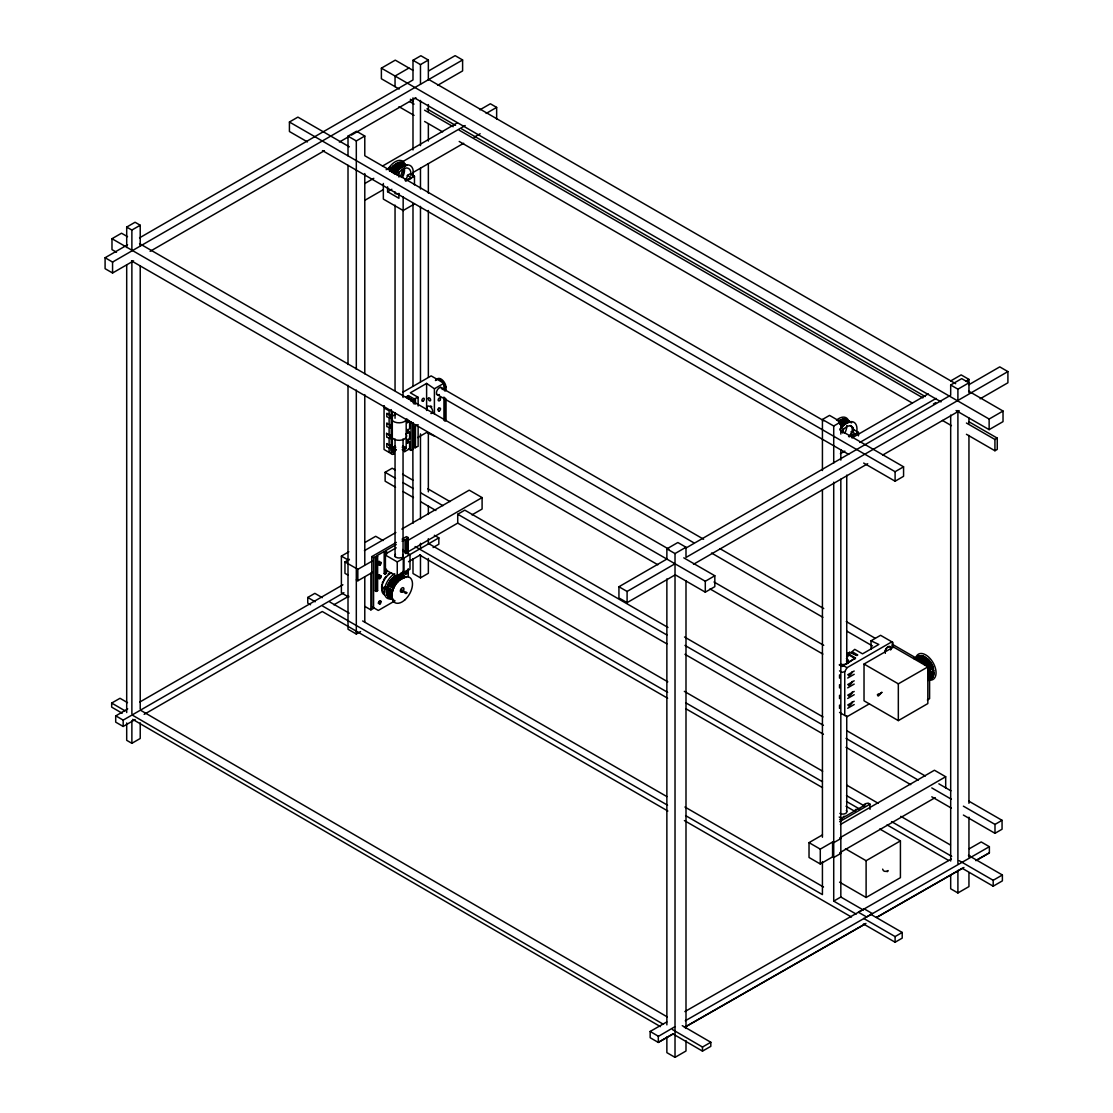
<?xml version="1.0" encoding="UTF-8"?>
<svg xmlns="http://www.w3.org/2000/svg" width="1113" height="1113" viewBox="0 0 1113 1113"><rect width="100%" height="100%" fill="white"/><g stroke="black" fill="none" stroke-linecap="round" stroke-linejoin="round"><path stroke-width="1.5" d="M928.576 676.384L933.918 673.421L933.932 672.377M392.319 597.931C389.147 592.06 398.579 587.316 387.658 585.716M916.556 657.616L916.069 658.409M932.764 677.33L932.444 676.12M391.859 578.802L395.894 575.477M398.204 580.791L398.148 581.556M928.548 674.77C940.29 672.391 928.172 655.933 921.773 656.072M392.903 577.73C388.228 582.433 383.818 591.017 388.423 597.055M385.14 589.111L384.597 587.511L383.081 587.386L384.597 589.932M926.169 657.727C928.938 660.44 921.787 663 919.477 659.856M933.39 673.588L933.348 676.203L929.355 678.415M928.799 660.232L929.772 661.442L925.71 663.682M387.074 595.052L387.463 593.786M393.432 588.304L387.797 585.382L388.423 583.935M393.626 588.248L393.738 587.01M394.252 576.576L393.418 577.73L398.788 580.847M399.4 580.443L399.553 579.636M929.884 679.292L931.915 678.29L931.678 677.274M917.724 659.578L923.15 655.974L916.736 658.701M387.282 592.756L386.712 593.632L391.999 596.805M391.122 598.224L390.482 597.138M930.871 663.056L929.995 661.734M406.857 592.77C404.256 590.252 409.681 597.918 401.181 589.487M395.63 575.63L394.767 576.757L400.151 579.873L404.464 577.397M928.409 673.574L933.737 670.429M379.06 561.175L378.657 564.486L379.923 565.223L380.827 562.19L379.032 563.234M379.436 575.477L379.032 578.802L381.203 576.506L379.06 574.656L381.203 576.506M379.032 602.05L378.657 603.302L379.923 604.039L380.827 601.006L378.156 603.009L379.923 604.039M402.767 551.617L402.767 549.53M392.486 590.224L395.838 583.49L400.944 578.69L385.418 569.786L385.418 555.081L386.475 554.455L386.475 551.199L385.585 550.685L396.2 544.549M390.426 598.112L389.522 597.152M386.503 592.255L386.503 590.961M389.425 170.985L392.833 166.338L397.271 163.11L403.003 166.338L405.675 165.656L400.012 162.387L398.76 162.581L404.367 165.865L397.411 163.055M395.087 174.254L389.717 170.47L395.379 173.739L398.83 169.273L403.003 166.338M438.8 407.901L437.868 409.445M395.644 584.77L389.55 581.89L390.426 580.583M916.806 657.185L918.364 657.06L918.35 655.919M917.961 659.091C929.912 650.618 921.133 663.835 916.611 658.673M389.453 597.764L388.298 596.944L388.715 596.011M840.148 428.783L843.835 424.804L847.995 422.606M933.292 676.328L931.998 678.22M403.351 578.217L403.685 577.536L398.301 574.545M920.395 660.913C931.901 653.721 922.023 659.856 918.211 659.341M403.532 577.035L402.795 575.212L400.096 574.294M932.903 675.007L933.348 676.203M386.754 588.93L387.074 587.511M846.534 663.904L855.466 657.936L842.068 666.478L839.244 664.851L840.51 664.294A5.802 3.353 0 0 0 845.463 664.155M844.753 715.422L844.753 671.64L847.021 667.703L891.847 641.825M401.974 574.725L401.195 575.435M919.421 656.127L921.926 655.599M396.492 172.014L390.83 168.745M387.171 587.163L387.714 585.855M393.251 165.934L398.927 169.19L393.306 165.879M842.611 425.903L839.745 424.29M390.037 169.955L395.825 173.044L390.12 169.816M390.399 580.68L395.741 583.643M928.033 667.494L931.998 665.101M394.545 164.807L399.831 168.369M396.785 171.611L391.233 168.216L396.882 171.499M854.2 671.014L847.689 674.77M854.2 674.283L847.689 678.04M854.2 680.822L847.689 684.578M854.2 684.078L847.689 687.848M854.2 691.437L847.689 695.194M854.2 694.707L847.689 698.463M854.2 701.246L847.689 705.002M854.2 704.515L847.689 708.271M392.291 594.787L386.531 592.158M388.59 583.602L389.355 582.21L394.642 585.382M396.785 583.226L390.649 580.276M379.032 576.715L380.827 575.671M838.52 421.271L840.983 419.824L846.743 423.037L841.025 419.782L840.176 420.199L845.838 423.469L840.148 420.227M396.506 163.486L402.141 166.769M391.178 597.444L390.649 598.154M401.097 167.423L395.95 163.806L401.654 167.061M402.934 575.324L402.002 575.838L402.169 574.823M843.028 425.5L840.259 423.803M387.171 595.274C388.854 594.565 388.451 600.018 392.972 599.142M388.228 596.025L391.846 598.669M843.946 424.735L838.256 421.479M397.939 581.918L391.999 578.802M397.911 162.86L398.76 162.581M840.691 419.963L842.304 419.337L848.635 422.453L842.903 419.198L848.496 422.481M393.64 165.559L399.358 168.786M917.557 656.489L918.253 655.974M844.391 424.387L839.216 420.784M402.586 571.47L403.991 572.75L410.001 569.272L410.001 554.566L402.6 550.281M928.312 678.262L933.668 675.16M839.703 420.477L845.365 423.747M397.55 170.651L391.957 167.312L397.647 170.553M399.261 162.498L405.09 165.74M842.972 419.184L845.963 419.448L851.682 422.745L844.864 419.17L850.582 422.439M400.666 167.715L395.087 164.39L400.777 167.632M847.146 422.87L841.971 419.434M387.241 595.302L392.541 598.363M399.177 89.04L381.383 78.773L381.383 68.157L395.268 60.144L413.048 70.411M307.452 141.921L289.422 131.515L289.422 122.013L297.894 117.115L349.343 146.819M139.542 237.848L412.993 79.955L412.993 60.283L420.867 55.733L428.352 60.046L428.352 79.746M126.701 247.503L126.701 227.08L135.063 222.252L140.224 225.243L140.224 245.667M116.489 252.22L111.982 249.618L111.982 238.711L121.512 233.215L127.536 236.679M408.93 68.032L395.045 76.046L395.045 86.661M126.701 227.08L131.877 230.057L140.224 225.243M412.993 60.283L420.477 64.596L428.352 60.046M133.602 260.859L112.566 273.005L105.095 268.678L105.095 257.743L127.564 244.777M428.658 70.926L455.134 55.65L462.605 59.963L462.605 70.912L437.618 85.339M105.095 257.743L112.566 262.07L462.605 59.963M348.007 155.834L348.007 136.134L356.48 131.251L364.786 136.036L364.786 155.737L823.815 420.756M150.116 251.329L324.356 150.728M339.368 142.061L348.383 136.857M351.388 135.118L415.97 97.833M348.007 136.134L356.313 140.934L364.786 136.036M382.496 166.06L457.415 122.806M479.884 109.825L490.374 103.773L496.648 107.391L496.648 119.174M386.169 169.677L390.413 167.228M364.786 183.52L373.787 178.317M402.252 161.886L465.178 125.56M486.158 113.443L496.648 107.391M405.118 179.916A4.007 2.309 -60 0 0 407.4 175.395L410.224 173.753L414.467 176.216L414.467 184.897M364.786 200.34L382.775 189.961M412.742 172.668L463.676 143.257M474.166 137.191L480.162 133.741M405.271 180.709L410.934 177.44L407.4 175.395M387.588 186.831L387.588 191.728L391.832 189.28M405.981 181.113L414.467 176.216M383.345 183.464L383.345 199.088L403.156 210.524L414.467 203.985M402.767 392.277L431.162 375.888L443.948 383.275L443.948 390.176M434.404 414.119L434.404 388.771L426.613 383.415L410.335 392.819L418.126 397.313L418.126 405.995M413.034 402.823L413.034 400.207L407.511 397.021L406.454 397.633L406.454 396.701L408.388 395.574L414.092 398.857L418.126 397.313M411.045 401.39L412.812 400.374L413.034 401.195M434.404 388.771L443.934 383.262M435.447 380.563A7.012 4.049 60 0 1 440.025 379.672A7.012 4.049 60 0 1 444.588 385.849L444.908 387.797L446.035 387.227L446.035 390.566M444.908 387.797L446.035 387.227M406.885 422.008A9.502 5.495 0 0 1 407.483 422.592L409.626 421.41L409.626 428.769L407.511 429.994C404.77 434.334 410.655 433.11 409.361 431.649A12.507 7.221 0 0 0 407.288 430.3M412.812 422.55L412.993 523.319M413.034 423.135L413.034 424.067M413.034 424.763L413.034 425.709M413.034 426.39L413.034 427.336M418.126 426.349L418.126 446.327L414.092 447.885L414.092 426.237L418.126 424.679M413.034 428.032L413.034 428.964M413.034 429.66L413.034 430.606M413.034 431.301L413.034 432.234M413.034 432.929L413.034 433.875M413.034 434.571L413.034 435.503M413.034 436.199L413.034 437.145M407.288 440.094A12.507 7.221 0 0 1 409.361 441.458L409.932 442.014L407.511 443.057L407.511 439.788L409.932 438.745L409.361 438.188M413.034 437.84L413.034 438.772M392.847 451.127L395.825 449.402M413.034 439.468L413.034 440.414M395.365 446.063A7.749 4.48 0 0 0 392.179 452.115L396.214 450M417.737 437.562L426.613 432.442L434.404 436.087M413.034 441.11L413.034 442.042M395.797 447.217A5.802 3.353 0 0 0 393.654 451.294L393.752 453.867L392.694 454.48L384.055 449.485L384.055 405.716L384.764 408.332L389.119 410.85L389.119 414.871L390.927 414.871L390.927 418.14L386.795 416.805L386.795 413.535L389.119 414.871M413.034 442.737L413.034 443.684M409.626 441.833L409.626 448.789L404.645 451.655L404.645 449.207L406.189 448.316L406.189 419.42M413.034 444.365L413.034 445.311M413.034 446.007L413.034 446.939M413.034 447.635L413.034 448.581M408.457 448.915L411.045 450.417L413.034 449.276M395.574 487.23L385.126 481.192L385.126 472.302L392.193 468.225L395.157 469.936M348.759 597.111L341.385 592.853L341.385 556.097L348.842 551.784M365.245 542.309L375.693 536.285L383.067 540.542M348.007 575.115L344.96 573.348L344.96 561.912L349.44 559.31M364.41 550.671L395.852 532.515M401.849 529.065L469.213 490.165L482.096 497.594L482.096 509.044L471.995 514.86M394.6 601.048L378.309 610.439L371.798 606.682L371.798 556.611L396.353 542.421M402.127 539.095L406.468 536.591L408.234 537.607L408.234 554.872M371.798 556.611L373.565 557.627L377.627 556.305L377.627 590.613L376.208 591.434L375.331 590.92L375.331 556.611M386.475 551.199L384.18 551.505L376.751 555.79L377.627 556.305M402.071 541.168L407.344 539.137L407.344 552.869M408.234 537.607L406.468 538.636L407.344 539.137M310.569 604.749L307.745 603.121L307.745 597.458L314.854 593.354L322.311 597.667M344.96 561.912L357.829 569.341L372.799 560.702M407.233 540.821L482.096 497.594M396.2 547.819L385.585 553.954L386.475 554.455M666.91 643.884L457.721 523.11L457.721 514.22L464.789 510.144L667.967 627.44M115.696 715.951L127.717 708.87M139.779 702.053L342.901 584.77M356.313 579.901L357.829 580.777L372.744 572.179M408.527 551.519L457.721 523.11M135.16 719.541L123.181 726.455L115.696 722.142L115.696 715.798L123.181 720.125L343.903 592.686M397.258 561.912L403.282 558.448L403.282 573.153L397.258 576.617L397.258 561.912L385.418 555.081M403.991 572.75L403.991 558.03L438.842 537.871L434.348 535.283M385.418 569.786L386.475 569.174L386.475 573.251L385.056 574.071L384.18 573.557L384.18 551.505M384.18 573.557L386.475 573.251M144.147 714.365L322.283 611.51L667.856 811.015M333.872 604.818L348.8 596.192M408.527 561.717L420.477 554.817L420.477 577.842L412.993 573.515L412.993 558.726M433.096 547.54L438.842 544.215L438.842 537.871M375.331 590.92L377.627 590.613M405.049 573.765L407.344 573.459L407.344 570.023M383.081 588.387L385.863 586.774M126.701 722.963L126.701 740.326L131.877 743.303L140.224 738.476L140.224 722.852M420.477 577.842L428.352 573.292L428.352 558.489M364.981 606.488L370.879 609.882L373.857 608.171M348.007 385.293L348.007 629.221L356.313 634.02L360.556 631.572M822.424 470.521L822.424 419.49L829.533 415.386L840.83 421.91L840.83 434.07M822.424 419.49L833.72 426.015L840.83 421.91M848.551 436.463A4.007 2.309 -60 0 0 851.375 431.566L854.214 429.924L858.457 432.387L858.457 435.851M849.261 436.88L854.923 433.611L851.375 431.566M851.375 436.463L858.457 432.387M851.96 437.938L928.256 393.891M950.683 380.938L961.159 374.886L968.992 379.422L968.95 392.68M675.021 574.962L627.092 602.634L618.939 597.931L618.939 586.746L666.868 559.074L666.868 548.862L677.845 542.518L685.998 547.234L685.998 557.446L1007.905 371.589L1007.905 382.775L980.108 398.816M950.683 385.001L961.729 378.629L968.95 382.802L957.903 389.174L950.683 385.001L950.683 395.212L685.344 548.403M840.357 453.687L844.85 451.099M859.806 442.459L936.089 398.412M966.001 381.147L968.992 379.422M933.445 403.977L935.769 402.628M666.868 548.862L675.021 553.564L685.998 547.234M969.033 384.625L999.766 366.873L1007.905 371.589M618.939 586.746L627.092 591.448L675.021 563.776M693.496 564.291L867.709 463.718M882.72 455.05L959.309 410.822M111.982 238.711L705.294 581.264L714.824 575.755L714.824 586.662L705.294 592.158L675.021 574.684M289.422 122.013L895.102 471.703L903.575 466.806L903.575 476.308L895.102 481.206L863.66 463.05M381.383 68.157L989.137 419.045L1003.022 411.031L968.616 391.136M956.067 410.558L989.137 429.646L1003.022 421.632L1003.022 411.031M966.432 423.023L994.925 439.468L997.262 438.132L997.262 449.402L994.925 450.751L966.432 434.293M847.675 656.823L847.675 653.442L849.664 652.288L856.871 655.474L857.761 654.973L852.071 651.675L854.756 649.352L862.533 653.846L878.811 644.455L871.034 640.81L871.034 649.255M871.034 640.81L880.564 635.3L892.96 642.465L892.96 647.627M846.603 656.503L849.094 655.07L855.466 658.743M891.583 645.902L927.825 666.826L927.825 703.583L898.33 720.612L864.022 700.814L864.022 664.044L893.516 647.015M914.246 658.34L918.754 656.225M913.982 658.701L919.978 656.141M915.164 658.562L920.562 656.086M915.526 658.562L921.133 656.1M916.43 658.673L921.745 655.613M921.091 661.72L920.924 660.885L926.253 657.936M922.329 662.847L927.519 658.882M923.178 662.986L928.562 659.967L927.574 658.979M924.875 662.625L928.854 660.329M924.486 664.892L926.253 663.877L929.592 669.65L929.592 698.714L927.366 699.994M926.044 664.141L930.023 661.845M926.809 665.282L930.788 662.986M927.115 665.769L931.094 663.473L931.831 664.767M877.406 694.804C880.188 691.716 874.79 700.8 881.788 692.272M877.489 694.999L881.872 692.481M864.022 664.044L898.33 683.841L931.762 664.684M928.576 668.746L932.624 666.534M928.785 669.261L932.764 666.965L933.25 668.329M869.434 703.792L847.021 716.73L839.536 712.417M927.825 670.666L929.592 669.65M929.202 670.527L933.181 668.231M929.355 671.056C934.656 664.864 934.67 673.115 928.312 673.059M928.576 675.257L933.431 672.099L933.807 673.226M928.548 676.829L933.863 673.768M928.409 677.859L933.737 674.895M929.202 678.763L932.722 676.12M928.785 679.528L932.764 677.233M928.576 679.82L932.624 677.511M929.105 679.89L932.012 678.137M928.145 680.474L931.094 678.805M839.717 819.613L844.183 817.039L843.292 816.525L845.588 816.219L856.203 810.097L855.327 809.582L857.622 809.276L865.051 804.991L864.161 804.476L865.58 803.656L868.237 803.141L870.004 804.17L870.004 809.346M839.661 821.686L870.004 804.17M935.24 797.604L839.703 852.767L840.83 853.421L833.72 857.525L832.58 856.871L820.281 863.98L809.026 857.483L809.026 842.638L822.465 834.889M840.385 824.538L934.433 770.238L945.688 776.735L945.688 788.268M809.026 842.638L820.281 849.136L832.58 842.026L833.72 842.68L840.83 838.576L839.703 837.922L945.688 776.735M845.463 848.788L866.109 860.711L900.417 840.899L900.417 877.67L866.109 897.481L839.564 882.15M833.72 482.166L833.72 901.127L840.83 897.022L863.285 909.989M963.385 806.16L994.994 824.413L1002.062 820.323L1002.062 829.213L994.994 833.303L963.385 815.05M950.683 874.901L950.683 888.786L957.903 892.96L968.95 886.588L968.95 872.703M666.868 1037.024L666.868 1052.648L675.021 1057.35L685.998 1051.006L685.998 1040.599M863.66 918.42L895.102 936.576L902.212 932.457L902.212 938.12L895.102 942.224L863.493 923.971M959.211 860.683L993.186 880.3L1002.382 874.985L1002.382 880.87L993.186 886.185L962.23 868.307L876.474 917.404M122.18 713.238L111.676 707.131L111.676 703.054L120.009 698.282L127.508 702.651M682.269 1025.657L710.817 1042.269L710.817 1046.345L702.484 1051.117L673.087 1033.991L658.312 1042.45L650.159 1037.706L650.159 1031.459L666.757 1021.957M684.871 1011.592L951.295 859.055M969.27 848.774L981.207 841.943L989.374 846.687L989.374 852.934L975.934 860.613M658.312 1036.412L674.798 1026.77M685.288 1020.774L989.374 846.687M658.312 1042.297L673.365 1033.671M685.399 1026.784L865.942 923.428M975.934 860.46L989.374 852.767M684.425 1027.508L864.759 924.263M876.78 917.376L963.941 867.486M672.433 1029.553L702.484 1047.041L710.817 1042.269M394.517 586.509L388.66 583.532M393.752 165.447L399.414 168.717M931.957 665.254L932.555 666.45M400.068 162.387L406.162 165.642M400.499 162.373L404.089 164.154M849.302 422.384L843.612 419.1L850.207 422.384M392.11 597.111L387.268 593.786M400.137 575.198L400.875 574.378L406.106 577.466M405.522 165.684L404.868 165.767M392.333 595.497L386.559 592.603M431.774 406.829L430.703 405.911M401.278 162.456L405.925 164.988M844.753 671.64L842.124 672.349L839.536 670.861M919.324 655.585L918.517 655.905M386.684 589.264L386.559 590.544L391.873 593.605M933.64 670.513L933.863 671.709M846.061 419.504L850.638 422.133M392.36 592.394L386.781 589.361M386.531 591.031L392.291 594.008M389.119 424.679L390.927 424.679L390.927 427.949L386.795 426.613L386.795 423.343L389.119 424.679L389.119 418.14M386.795 433.959L390.927 435.308L390.927 438.564L386.795 437.228L386.559 433.124M389.119 445.103L390.927 445.103L390.927 448.372L386.795 447.036L386.795 443.767L389.119 445.103L389.119 438.564M931.025 677.761L931.831 678.36M844.071 419.086L849.775 422.356M402.391 162.79L406.982 165.406M390.733 580.221L391.623 579.066L396.882 582.238M887.103 871.771C890.831 868.237 883.986 874.442 882.637 869.142M387.087 587.594L392.778 590.753M846.993 420.074L848.05 421.257M841.525 419.587L847.202 422.857M428.783 79.496L955.65 383.679M414.94 98.139L941.042 401.876M410.363 99.28L413.382 101.019M426.919 108.837L455.523 125.352M461.547 128.83L925.237 396.548M968.769 421.674L997.262 438.132M409.542 101.506L414.05 104.107M424.596 110.187L453.2 126.701M459.21 130.179L922.9 397.884M398.997 106.695L414.05 115.376M424.596 121.47L442.654 131.891M459.21 141.462L912.368 403.087M942.433 420.45L951.434 425.639M394.572 164.766L400.235 168.035M390.774 168.828L396.437 172.098M840.371 430.314L903.575 466.806M322.478 150.603L848.69 454.41M387.588 191.728L398.913 198.267L398.913 193.37M891.861 644.01L926.253 663.877M440.456 387.282L703.611 539.221M720.028 548.695L823.731 608.561M846.283 621.583L874.957 638.139M436.463 394.211L693.608 542.671M711.513 553.022L822.869 617.298M846.784 631.113L872.467 645.943M406.454 396.701L412.812 400.374M411.643 400.11L407.511 397.021M139.556 243.622L668.885 549.224M683.785 557.836L714.824 575.755M847.675 653.442L855.466 657.936M714.017 581.988L823.731 645.331M842.778 665.254L847.021 667.703M710.011 588.916L822.869 654.068M131.529 260.901L657.853 564.778M839.536 674.881L839.536 678.151M839.536 684.69L839.536 687.959M839.536 695.305L839.536 698.574M839.536 705.113L839.536 708.383M402.572 474.208L412.937 480.204M427.754 488.76L449.972 501.587M684.523 636.998L822.966 716.925M847.049 730.838L925.306 776.011M938.857 783.83L950.892 790.787M968.95 801.207L1002.062 820.323M385.126 472.302L395.491 478.298M402.906 482.569L413.271 488.565M420.686 492.836L442.904 505.664M457.721 514.22L666.91 634.994M684.968 645.415L823.425 725.356M846.005 738.392L918.239 780.102M931.79 787.921L951.351 799.217M403.045 491.543L413.493 497.567M420.951 501.88L435.879 510.505M684.968 654.305L823.425 734.246M846.005 747.282L910.712 784.637M931.79 796.811L951.351 808.108M667.8 681.824L428.783 543.673M684.342 691.368L822.646 771.212M846.687 785.096L878.254 803.322M900.807 816.344L950.419 844.99M968.449 855.396L1002.382 874.985M415.121 546.553L667.633 692.342M685.664 702.748L822.437 781.716M846.492 795.6L864.523 806.021M891.583 821.631L951.698 856.342M419.629 555.039L667.633 698.227M685.664 708.633L822.437 787.601M846.492 801.485L860.015 809.29M887.075 824.914L948.693 860.502M846.019 806.243L854.895 811.377M879.771 828.99L900.417 840.899M403.991 558.03L402.586 556.764A4.104 2.365 0 0 0 402.586 554.399M403.282 558.448L401.083 557.641A4.104 2.365 0 0 1 396.131 557.265A4.104 2.365 0 0 1 395.477 554.399M839.202 817.025L842.165 818.737M406.468 572.945L407.344 573.459M379.436 561.995L381.203 563.025M401.139 574.475L406.175 577.188M399.957 574.336L405.257 577.397M399.595 574.336L404.895 577.41M380.827 564.277L379.06 563.248L378.156 564.208L379.923 565.223M400.012 575.226L403.991 578.176M397.341 574.837L402.656 578.217M398.273 575.769C405.855 578.454 400.819 580.958 397.299 576.242M394.183 576.659L399.497 579.72M392.847 577.828L398.148 580.889M380.827 577.758L379.06 576.729L378.156 577.689L379.923 578.704M401.083 589.681L406.774 592.965M341.385 556.097L348.759 560.354M388.409 584.033L393.724 587.108M387.241 587.08L392.541 590.14M386.795 588.833L392.11 591.907M387.087 594.954L392.402 598.015M388.409 596.985L394.934 600.853M381.203 601.827L379.436 600.811L379.06 602.063L380.827 603.079M329.768 601.966L349.162 613.166M362.657 620.957L666.868 796.588M684.94 807.022L823.509 887.019M870.769 914.316L902.212 932.457M307.745 597.458L315.202 601.771M322.659 606.07L667.55 805.2M685.594 815.606L822.424 894.602L822.424 861.587M833.72 901.127L856.175 914.093M684.398 820.573L851.459 917.029M968.741 855.354L971.454 857.135M141.003 710.511L667.257 1016.92M111.676 703.054L125.171 710.915M132.67 715.283L663.418 1024.308M132.67 719.346L660.426 1026.631M650.159 1031.459L658.312 1036.217L658.312 1042.45M846.437 419.712L847.035 420.088M933.64 674.701L933.139 673.908M922.079 661.832L923.067 662.805M409.932 421.59L409.361 421.034A12.507 7.221 0 0 0 408.401 420.311M390.927 418.14L390.552 417.778A9.502 5.495 0 0 1 389.633 414.426M390.927 427.949L390.552 427.587A9.502 5.495 0 0 1 389.522 424.916M390.927 438.564L390.552 438.202A9.502 5.495 0 0 1 389.633 434.849M390.927 448.372L390.552 448.01A9.502 5.495 0 0 1 389.633 444.657M393.752 453.867L393.654 453.742A5.802 3.353 0 0 1 393.459 453.436M407.483 419.323L407.511 422.634M407.511 429.994L407.483 429.952A9.502 5.495 0 0 0 406.885 429.354M407.483 439.76L407.511 439.788A9.502 5.495 0 0 0 406.885 439.162M407.511 443.057L407.483 443.03A9.502 5.495 0 0 0 406.885 442.431M917.154 659.494L916.82 658.757M403.796 576.27L404.269 577.063M404.645 449.207L404.576 449.04A5.802 3.353 0 0 0 402.238 447.217M404.645 451.655L404.576 451.488A5.802 3.353 0 0 0 402.238 449.68M445.965 387.185L445.659 385.237A7.012 4.049 60 0 0 441.082 379.06A7.012 4.049 60 0 0 436.505 379.95M994.925 439.468L994.925 450.751M994.994 824.413L994.994 833.303M993.186 880.3L993.186 886.185M989.137 419.045L989.137 429.646M968.95 418.085L968.95 423.288M968.95 435.433L968.95 803.294M968.95 817.179L968.95 857.093M957.903 389.174L957.903 400.694M957.903 410.572L957.903 863.465M957.903 870.408L957.903 892.96M950.683 415.079L950.683 861.031M898.33 683.841L898.33 720.612M895.102 471.703L895.102 481.206M895.102 936.576L895.102 942.224M866.109 860.711L866.109 897.481M856.871 655.474L851.362 652.288M849.664 652.288L849.442 654.054M846.743 475.126L846.743 662.332M846.743 715.868L846.743 811.28M842.889 428.296L842.889 433.194M840.83 449.694L840.83 460.114M840.83 479.202L840.83 897.022M833.72 426.015L833.72 463.091M832.58 842.026L832.58 856.871M822.424 489.637L822.424 837.254M820.281 849.136L820.281 863.98M705.294 581.264L705.294 592.158M702.484 1047.041L702.484 1051.117M685.998 580.777L685.998 1028.454M675.021 553.564L675.021 1057.35M666.868 578.941L666.868 1024.878M627.092 591.448L627.092 602.634M446.035 398.927L446.035 420.658M444.977 387.839L444.977 391.192M444.977 397.87L444.977 421.271M443.948 397.063L443.948 420.422M428.352 104.58L428.352 111.537M428.352 123.682L428.352 141.045M428.352 163.625L428.352 193.147M428.352 210.51L428.352 377.224M428.352 432.79L428.352 491.835M428.352 505.733L428.352 514.415M428.352 538.72L428.352 543.937M426.613 383.415L426.613 410.46M420.477 64.596L420.477 84.296M420.477 100.448L420.477 145.594M420.477 168.174L420.477 189.015M420.477 206.378L420.477 381.773M420.477 433.861L420.477 518.95M420.477 543.269L420.477 548.472M415.441 398.857L415.441 404.075M415.441 426.237L415.441 447.885M414.092 398.857L414.092 404.075M412.993 97.861L412.993 149.963M412.993 172.529L412.993 176.007M412.993 203.79L412.993 386.128M411.045 421.674L411.045 450.417M409.626 432.039L409.626 438.564M408.388 395.574L408.388 399.052M408.234 568.687L408.234 577.327M405.939 539.958L405.939 553.69M405.939 570.844L405.939 574.28M405.049 539.443L405.049 553.175M403.156 196.639L403.156 210.524M403.045 210.301L403.045 397.494M403.045 438.925L403.045 556.695M398.913 172.125L398.913 177.023M395.045 205.098L395.045 390.566M395.045 412.937L395.045 418.279M395.045 438.925L395.045 556.695M392.305 411.462L392.305 452.254M391.233 409.626L391.233 453.631M389.119 427.949L389.119 435.308M389.119 448.372L389.119 452.407M385.056 552.006L385.056 574.071M376.208 557.112L376.208 591.434M373.565 557.627L373.565 607.698M370.879 573.125L370.879 609.882M364.786 173.545L364.786 373.801M364.786 394.614L364.786 564.611M364.786 576.701L364.786 622.362M357.829 569.341L357.829 580.777M356.313 140.934L356.313 369.307M356.313 390.079L356.313 634.02M348.007 165.336L348.007 364.508M140.224 266.285L140.224 708.967M131.877 230.057L131.877 250.495M131.877 260.706L131.877 713.795M131.877 720.737L131.877 743.303M126.701 264.657L126.701 712.543M123.181 720.125L123.181 726.455M112.566 262.07L112.566 273.005M846.311 810.542A4.104 2.365 0 0 1 845.254 813.603A4.104 2.365 0 0 1 839.856 813.394M836.545 420.144A14.622 8.445 -60 0 1 849.01 422.37M846.798 425.542A11.255 6.497 -60 0 1 844.767 433.194M853.059 428.004A11.255 6.497 -60 0 1 853.128 428.602M853.128 430.522A11.255 6.497 -60 0 1 853.059 431.204M850.221 425.472A10.003 5.774 -60 0 1 852.294 430.049M852.043 432.303A10.003 5.774 -60 0 1 851.348 434.682M839.884 429.785A14.622 8.445 -60 0 1 852.127 421.66A14.622 8.445 -60 0 1 856.62 432.275M841.623 432.053A10.003 5.774 -60 0 1 849.33 425.834A10.003 5.774 -60 0 1 853.699 430.87M854.923 433.611A4.007 2.309 -60 0 1 854.867 434.279M401.153 572.597A14.622 8.445 -60 0 1 404.784 577.174M392.402 598.627A14.622 8.445 -60 0 1 384.43 590.252A14.622 8.445 -60 0 1 394.698 573.71M384.305 592.325A11.005 6.358 -60 0 1 381.926 584.367M382.316 582.948A11.005 6.358 -60 0 1 382.844 581.515M383.512 580.096A11.005 6.358 -60 0 1 386.169 576.284M388.284 574.336A11.005 6.358 -60 0 1 391.595 572.694M384.388 594.829A13.008 7.513 -60 0 1 382.399 584.408A13.008 7.513 -60 0 1 390.9 572.945M395.644 174.018A14.622 8.445 -60 0 1 408.457 164.947A14.622 8.445 -60 0 1 412.714 176.536M397.035 175.492A11.255 6.497 -60 0 1 406.44 167.952A11.255 6.497 -60 0 1 410.794 175.298M404.158 167.34A11.255 6.497 -60 0 1 402.503 177.287M403.421 168.494A10.003 5.774 -60 0 1 401.584 177.44M387.853 169.524A14.622 8.445 -60 0 1 398.037 160.606A14.622 8.445 -60 0 1 405.243 165.267M402.238 169.649A10.003 5.774 -60 0 1 400.165 176.633M410.934 177.44A4.007 2.309 -60 0 1 410.725 178.817M398.913 194.079A4.049 2.337 0 0 1 397.355 193.899L395.018 193.579L395.157 192.632A4.049 2.337 0 0 1 394.851 191.728M406.621 419.058A7.666 4.424 0 0 1 394.614 422.022A7.666 4.424 0 0 1 395.491 414.495M405.828 433.847A7.666 4.424 0 0 1 402.169 439.941A7.666 4.424 0 0 1 391.873 437.437M427.128 409.501A4.076 2.351 60 0 1 428.7 406.05A4.076 2.351 60 0 1 432.47 410.029A4.076 2.351 60 0 1 430.898 413.493M439.357 394.531A4.104 2.365 -60 0 1 436.449 392.861A4.104 2.365 -60 0 1 439.357 387.825A4.104 2.365 -60 0 1 442.251 389.508M386.67 444.379A12.507 7.221 0 0 1 387.004 443.503M386.67 434.585A12.507 7.221 0 0 1 387.004 433.694M386.67 414.161A12.507 7.221 0 0 1 387.004 413.271M386.67 423.956A12.507 7.221 0 0 1 387.004 423.079M406.885 432.623A9.502 5.495 0 0 1 407.483 433.221M393.459 451.488A5.802 3.353 0 0 1 395.797 449.68M402.669 446.063A7.749 4.48 0 0 1 406.189 448.302M914.149 657.769A14.622 8.445 60 0 1 921.703 661.804M922.065 662.165A14.622 8.445 60 0 1 922.774 662.931M915.637 658.34A14.622 8.445 60 0 1 932.75 662.124A14.622 8.445 60 0 1 928.771 679.987M885.238 652.816A4.007 2.309 -60 0 1 887.84 647.029A4.007 2.309 -60 0 1 890.664 649.477M885.336 652.997A4.104 2.365 -60 0 1 888.007 646.82A4.104 2.365 -60 0 1 890.692 649.909M852.224 671.584A9.502 5.495 0 0 1 848.551 675.744M852.224 701.816A9.502 5.495 0 0 1 848.551 705.976M852.224 692.008A9.502 5.495 0 0 1 848.551 696.182M852.224 681.393A9.502 5.495 0 0 1 848.551 685.552M847.842 662.778A5.802 3.353 0 0 0 848.092 659.912L847.842 659.619A5.802 3.353 0 0 0 846.409 658.604M847.55 663.056A5.802 3.353 0 0 1 845.95 663.988M846.409 661.066A5.802 3.353 0 0 1 848.273 662.68M392.444 166.741L398.106 170.039L392.444 166.741M864.231 908.876L858.415 912.243L866.637 916.987L872.453 913.62L864.231 908.876M404.812 599.935A14.622 8.445 -60 0 0 409.445 577.271A14.622 8.445 -60 0 0 392.138 592.617A14.622 8.445 -60 0 0 404.812 599.935M402.322 591.879A2.518 1.447 -60 0 0 403.574 587.901A2.518 1.447 -60 0 0 400.513 590.043A2.518 1.447 -60 0 0 402.322 591.879M423.385 400.917A1.697 0.988 -60 0 0 423.928 398.287A1.697 0.988 -60 0 0 421.91 400.068A1.697 0.988 -60 0 0 423.385 400.917M428.255 398.482A1.697 0.988 60 0 0 429.91 400.903A1.697 0.988 60 0 0 430.175 398.677A1.697 0.988 60 0 0 428.255 398.482M439.663 400.513A1.697 0.988 -60 0 0 440.205 397.884A1.697 0.988 -60 0 0 438.188 399.664A1.697 0.988 -60 0 0 439.663 400.513M439.204 410.989A1.656 0.96 -60 0 0 440.428 408.429A1.656 0.96 -60 0 0 438.425 409.278A1.656 0.96 -60 0 0 439.204 410.989"/></g></svg>
